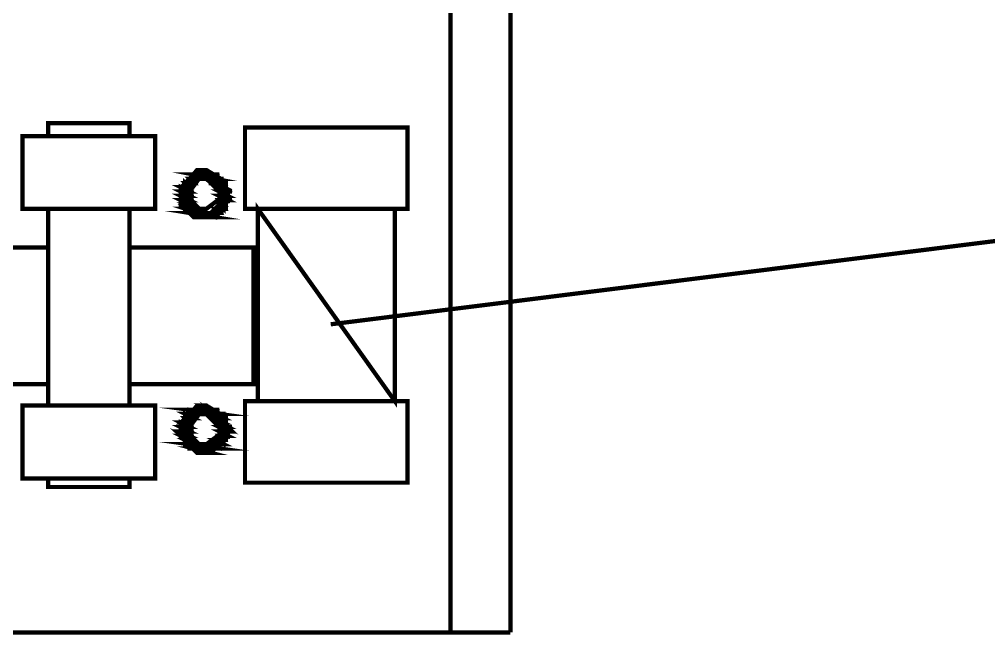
# Model space of a CAD drawing. Extents: x 219 to 1226, y 175 to 465.
# Drawn here: x 933.04 to 942.64, y 289.1 to 295.2 of the extents above; entities that cross this region are included whole.
import ezdxf

# ---------------------------------------------------------------- set-up
doc = ezdxf.new("R2010")
doc.units = 0
doc.header["$MEASUREMENT"] = 0
doc.layers.add('C00-00-00-BLACK', color=7, linetype='Continuous')
doc.layers.add('CFF-00-00', color=1, linetype='Continuous')

msp = doc.modelspace()

# ---------------------------------------------------------------- linework, layer by layer
at = {"layer": 'C00-00-00-BLACK', "const_width": 0.0423}
for points in [[(937.9034, 309.4712), (937.9034, 289.1222)], [(937.3104, 300.3142), (937.3104, 289.1222)], [(934.1284, 294.0402), (934.1284, 294.1672), (933.3234, 294.1672), (933.3234, 294.0402)], [(933.3234, 294.0402), (934.1284, 294.0402)], [(933.3234, 291.3712), (933.3234, 293.3202)], [(934.1284, 293.3202), (934.1284, 291.3712)], [(935.4004, 293.3202), (935.4004, 291.4132)], [(936.7584, 293.3202), (936.7584, 291.4132)], [(933.3234, 291.5832), (931.9234, 291.5832), (931.9234, 292.9372), (933.3234, 292.9372)], [(934.1284, 292.9372), (935.3574, 292.9372), (935.3574, 291.5832), (934.1284, 291.5832)], [(934.1284, 290.6482), (934.1284, 290.5632), (933.3234, 290.5632), (933.3234, 290.6482)], [(929.5484, 289.1222), (937.9034, 289.1222)]]:
    msp.add_lwpolyline(points, dxfattribs=at)
for points in [[(935.2734, 294.1252), (936.8844, 294.1252), (936.8844, 293.3202), (935.2734, 293.3202), (935.2734, 294.1252)], [(933.0704, 294.0402), (934.3824, 294.0402), (934.3824, 293.3202), (933.0704, 293.3202), (933.0704, 294.0402)], [(935.1044, 293.4472), (935.1044, 293.4912), (935.0244, 293.6222), (934.8934, 293.7022), (934.8504, 293.7022), (934.7974, 293.7022), (934.6384, 293.5122), (934.6384, 293.4472), (934.6384, 293.3952), (934.7974, 293.2362), (934.8504, 293.2362), (934.9144, 293.2362), (935.1044, 293.3952), (935.1044, 293.4472)], [(934.9774, 293.6592), (934.7654, 293.6592), (934.9774, 293.6172), (934.9774, 293.6592)], [(934.7654, 293.5742), (934.6814, 293.5742), (934.7234, 293.5332), (934.7654, 293.5742)], [(934.7234, 293.6172), (934.7654, 293.5742), (934.6814, 293.5742), (934.7234, 293.6172)], [(934.6814, 293.5742), (934.7234, 293.5332), (934.6814, 293.5332), (934.6814, 293.5742)], [(934.6814, 293.5742), (934.7654, 293.5742), (934.8074, 293.5742), (934.6814, 293.5742)], [(934.7654, 293.5742), (934.8074, 293.5742), (934.6814, 293.5742), (934.7654, 293.5742)], [(934.6814, 293.5742), (934.7654, 293.5742), (934.8074, 293.5742), (934.6814, 293.5742)], [(934.7654, 293.5742), (934.8074, 293.5742), (934.6814, 293.5742), (934.7654, 293.5742)], [(934.7654, 293.6592), (934.9774, 293.6172), (934.7234, 293.6172), (934.7654, 293.6592)], [(934.8074, 293.6172), (934.7234, 293.6172), (934.7654, 293.5742), (934.8074, 293.6172)], [(935.0204, 293.4472), (935.0204, 293.4902), (934.8914, 293.6172), (934.8504, 293.6172), (934.8184, 293.6172), (934.7234, 293.4902), (934.7234, 293.4472), (934.7234, 293.4162), (934.8184, 293.3202), (934.8504, 293.3202), (934.8914, 293.3202), (935.0204, 293.4162), (935.0204, 293.4472)], [(935.0204, 293.6172), (935.0614, 293.6172), (934.7234, 293.6172), (935.0204, 293.6172)], [(935.0204, 293.6172), (934.7234, 293.6172), (934.9774, 293.6172), (935.0204, 293.6172)], [(934.7234, 293.6172), (935.0204, 293.6172), (935.0614, 293.6172), (934.7234, 293.6172)], [(935.0204, 293.6172), (935.0614, 293.6172), (934.7234, 293.6172), (935.0204, 293.6172)], [(934.8504, 293.6172), (934.8914, 293.6172), (934.7234, 293.6172), (934.8504, 293.6172)], [(934.8504, 293.6172), (934.7234, 293.6172), (934.8914, 293.6172), (934.8504, 293.6172)], [(934.8074, 293.6172), (934.8504, 293.6172), (934.7234, 293.6172), (934.8074, 293.6172)], [(934.8074, 293.6172), (934.7234, 293.6172), (934.8504, 293.6172), (934.8074, 293.6172)], [(934.8074, 293.6592), (934.9774, 293.6592), (934.7654, 293.6592), (934.8074, 293.6592)], [(934.7654, 293.6592), (934.9774, 293.6592), (935.0204, 293.6592), (934.7654, 293.6592)], [(934.9774, 293.6592), (935.0204, 293.6592), (934.7654, 293.6592), (934.9774, 293.6592)], [(934.8504, 293.6592), (934.9344, 293.6592), (934.8074, 293.6592), (934.8504, 293.6592)], [(934.8074, 293.6592), (934.9344, 293.6592), (934.9774, 293.6592), (934.8074, 293.6592)], [(934.9344, 293.6592), (934.9774, 293.6592), (934.8074, 293.6592), (934.9344, 293.6592)], [(934.9344, 293.6592), (934.8074, 293.6592), (934.9774, 293.6592), (934.9344, 293.6592)], [(934.8914, 293.6592), (934.8504, 293.6592), (934.8914, 293.6592), (934.8914, 293.6592)], [(934.8914, 293.6592), (934.8504, 293.6592), (934.9344, 293.6592), (934.8914, 293.6592)], [(935.0204, 293.6172), (934.9344, 293.6172), (935.0204, 293.5742), (935.0204, 293.6172)], [(934.9774, 293.5742), (935.0614, 293.5332), (935.0204, 293.5332), (934.9774, 293.5742)], [(934.8914, 293.6172), (935.0204, 293.6172), (935.0614, 293.6172), (934.8914, 293.6172)], [(935.0204, 293.6172), (935.0614, 293.6172), (934.8914, 293.6172), (935.0204, 293.6172)], [(934.8914, 293.6172), (935.0204, 293.6172), (935.0614, 293.6172), (934.8914, 293.6172)], [(935.0204, 293.6172), (935.0614, 293.6172), (934.8914, 293.6172), (935.0204, 293.6172)], [(935.0204, 293.6172), (934.8914, 293.6172), (935.0204, 293.6172)], [(934.8914, 293.6172), (935.0204, 293.6172), (934.9344, 293.6172), (934.8914, 293.6172)], [(935.0614, 293.5742), (934.9774, 293.5742), (935.0614, 293.5332), (935.0614, 293.5742)], [(934.9344, 293.6172), (935.0204, 293.5742), (934.9344, 293.5742), (934.9344, 293.6172)], [(935.0204, 293.5742), (934.9344, 293.5742), (935.0614, 293.5742), (935.0204, 293.5742)], [(934.9344, 293.5742), (935.0614, 293.5742), (934.9774, 293.5742), (934.9344, 293.5742)], [(934.9774, 293.5742), (935.0614, 293.5742), (935.1044, 293.5742), (934.9774, 293.5742)], [(935.0614, 293.5742), (935.1044, 293.5742), (934.9774, 293.5742), (935.0614, 293.5742)], [(934.9774, 293.5742), (935.0614, 293.5742), (935.1044, 293.5742), (934.9774, 293.5742)], [(935.0614, 293.5742), (935.1044, 293.5742), (934.9774, 293.5742), (935.0614, 293.5742)], [(934.7234, 293.5332), (934.6384, 293.5332), (934.7234, 293.4902), (934.7234, 293.5332)], [(934.7234, 293.4902), (934.6384, 293.4902), (934.7234, 293.4472), (934.7234, 293.4902)], [(934.6384, 293.5332), (934.7234, 293.4902), (934.6384, 293.4902), (934.6384, 293.5332)], [(934.6814, 293.5332), (934.7234, 293.5332), (934.6384, 293.5332), (934.6814, 293.5332)], [(934.6384, 293.4902), (934.7234, 293.4472), (934.6384, 293.4472), (934.6384, 293.4902)], [(934.6384, 293.4902), (934.7234, 293.4902), (934.7654, 293.4902), (934.6384, 293.4902)], [(934.7234, 293.4902), (934.7654, 293.4902), (934.6384, 293.4902), (934.7234, 293.4902)], [(934.6814, 293.5332), (934.7234, 293.5332), (934.7654, 293.5332), (934.6814, 293.5332)], [(934.7234, 293.5332), (934.7654, 293.5332), (934.6814, 293.5332), (934.7234, 293.5332)], [(934.7234, 293.5332), (934.6814, 293.5332), (934.7234, 293.5332)], [(935.1044, 293.4902), (935.0204, 293.4902), (935.1044, 293.4472), (935.1044, 293.4902)], [(935.0614, 293.5332), (935.0204, 293.5332), (935.0614, 293.4902), (935.0614, 293.5332)], [(935.0204, 293.5332), (935.0614, 293.4902), (935.0204, 293.4902), (935.0204, 293.5332)], [(935.0204, 293.5332), (935.0614, 293.5332), (935.1044, 293.5332), (935.0204, 293.5332)], [(935.0614, 293.5332), (935.1044, 293.5332), (935.0204, 293.5332), (935.0614, 293.5332)], [(935.0204, 293.4902), (935.1044, 293.4472), (935.0204, 293.4472), (935.0204, 293.4902)], [(935.1044, 293.4902), (935.1464, 293.4902), (935.0204, 293.4902), (935.1044, 293.4902)], [(935.1044, 293.4902), (935.0204, 293.4902), (935.0614, 293.4902), (935.1044, 293.4902)], [(935.0204, 293.4902), (935.1044, 293.4902), (935.1464, 293.4902), (935.0204, 293.4902)], [(935.1044, 293.4902), (935.1464, 293.4902), (935.0204, 293.4902), (935.1044, 293.4902)], [(934.7234, 293.4472), (934.6384, 293.4472), (934.7234, 293.4052), (934.7234, 293.4472)], [(934.7234, 293.4052), (934.6384, 293.4052), (934.7234, 293.3632), (934.7234, 293.4052)], [(934.7234, 293.3632), (934.6814, 293.3632), (934.7654, 293.3202), (934.7234, 293.3632)], [(934.6384, 293.4472), (934.7234, 293.4052), (934.6384, 293.4052), (934.6384, 293.4472)], [(934.6384, 293.4472), (934.7234, 293.4472), (934.7654, 293.4472), (934.6384, 293.4472)], [(934.7234, 293.4472), (934.7654, 293.4472), (934.6384, 293.4472), (934.7234, 293.4472)], [(934.6384, 293.4472), (934.7234, 293.4472), (934.7654, 293.4472), (934.6384, 293.4472)], [(934.7234, 293.4472), (934.7654, 293.4472), (934.6384, 293.4472), (934.7234, 293.4472)], [(934.6384, 293.4052), (934.7234, 293.3632), (934.6384, 293.3632), (934.6384, 293.4052)], [(934.6384, 293.4052), (934.7234, 293.4052), (934.7654, 293.4052), (934.6384, 293.4052)], [(934.7234, 293.4052), (934.7654, 293.4052), (934.6384, 293.4052), (934.7234, 293.4052)], [(934.6814, 293.3632), (934.7654, 293.3202), (934.6814, 293.3202), (934.6814, 293.3632)], [(935.1044, 293.4472), (935.0204, 293.4472), (935.1044, 293.4052), (935.1044, 293.4472)], [(935.0614, 293.4052), (935.0204, 293.4052), (935.0614, 293.3632), (935.0614, 293.4052)], [(935.0204, 293.4472), (935.1044, 293.4052), (935.0204, 293.4052), (935.0204, 293.4472)], [(935.0204, 293.4052), (935.0614, 293.3632), (935.0204, 293.3632), (935.0204, 293.4052)], [(935.0204, 293.4052), (935.1044, 293.4052), (935.1464, 293.4052), (935.0204, 293.4052)], [(935.1044, 293.4052), (935.1464, 293.4052), (935.0204, 293.4052), (935.1044, 293.4052)], [(935.0614, 293.4052), (935.1044, 293.4052), (935.0204, 293.4052), (935.0614, 293.4052)], [(935.0614, 293.4052), (935.0204, 293.4052), (935.1044, 293.4052), (935.0614, 293.4052)], [(934.7654, 293.3202), (934.6814, 293.3202), (934.8074, 293.2782), (934.7654, 293.3202)], [(934.6814, 293.3202), (934.8074, 293.2782), (934.7234, 293.2782), (934.6814, 293.3202)], [(934.6384, 293.3632), (934.7234, 293.3632), (934.7654, 293.3632), (934.6384, 293.3632)], [(934.7234, 293.3632), (934.7654, 293.3632), (934.6384, 293.3632), (934.7234, 293.3632)], [(934.7234, 293.3632), (934.6384, 293.3632), (934.7234, 293.3632)], [(934.6384, 293.3632), (934.7234, 293.3632), (934.6814, 293.3632), (934.6384, 293.3632)], [(934.6814, 293.3632), (934.7234, 293.3632), (934.7654, 293.3632), (934.6814, 293.3632)], [(934.7234, 293.3632), (934.7654, 293.3632), (934.6814, 293.3632), (934.7234, 293.3632)], [(934.6814, 293.3202), (934.7654, 293.3202), (934.8074, 293.3202), (934.6814, 293.3202)], [(934.7654, 293.3202), (934.8074, 293.3202), (934.6814, 293.3202), (934.7654, 293.3202)], [(934.6814, 293.3202), (934.7654, 293.3202), (934.8074, 293.3202), (934.6814, 293.3202)], [(934.7654, 293.3202), (934.8074, 293.3202), (934.6814, 293.3202), (934.7654, 293.3202)], [(934.7234, 293.2782), (934.9774, 293.2362), (934.7654, 293.2362), (934.7234, 293.2782)], [(934.9774, 293.3202), (935.0204, 293.2782), (934.9344, 293.2782), (934.9774, 293.3202)], [(935.0614, 293.3202), (934.9774, 293.3202), (935.0204, 293.2782), (935.0614, 293.3202)], [(935.0204, 293.3632), (935.0614, 293.3202), (934.9774, 293.3202), (935.0204, 293.3632)], [(934.9774, 293.3202), (935.0614, 293.3202), (935.1044, 293.3202), (934.9774, 293.3202)], [(935.0614, 293.3202), (935.1044, 293.3202), (934.9774, 293.3202), (935.0614, 293.3202)], [(934.9774, 293.3202), (935.0614, 293.3202), (935.1044, 293.3202), (934.9774, 293.3202)], [(935.0614, 293.3202), (935.1044, 293.3202), (934.9774, 293.3202), (935.0614, 293.3202)], [(935.0614, 293.3632), (935.0204, 293.3632), (935.0614, 293.3202), (935.0614, 293.3632)], [(935.0204, 293.3632), (935.0614, 293.3632), (935.1044, 293.3632), (935.0204, 293.3632)], [(935.0614, 293.3632), (935.1044, 293.3632), (935.0204, 293.3632), (935.0614, 293.3632)], [(936.7584, 293.3202), (935.4004, 293.3202), (936.7584, 291.4132), (936.7584, 293.3202)], [(935.4004, 293.3202), (936.7584, 291.4132), (935.4004, 291.4132), (935.4004, 293.3202)], [(934.9774, 293.2782), (934.7234, 293.2782), (934.9774, 293.2362), (934.9774, 293.2782)], [(934.8504, 293.2782), (934.8914, 293.2782), (934.7234, 293.2782), (934.8504, 293.2782)], [(934.8504, 293.2782), (934.7234, 293.2782), (934.8074, 293.2782), (934.8504, 293.2782)], [(934.8914, 293.2782), (934.9344, 293.2782), (934.7234, 293.2782), (934.8914, 293.2782)], [(934.8914, 293.2782), (934.7234, 293.2782), (934.8504, 293.2782), (934.8914, 293.2782)], [(934.7234, 293.2782), (935.0204, 293.2782), (935.0614, 293.2782), (934.7234, 293.2782)], [(935.0204, 293.2782), (935.0614, 293.2782), (934.7234, 293.2782), (935.0204, 293.2782)], [(934.9774, 293.2782), (935.0204, 293.2782), (934.7234, 293.2782), (934.9774, 293.2782)], [(934.9774, 293.2782), (934.7234, 293.2782), (935.0204, 293.2782), (934.9774, 293.2782)], [(934.7654, 293.2362), (934.9774, 293.2362), (935.0204, 293.2362), (934.7654, 293.2362)], [(934.9774, 293.2362), (935.0204, 293.2362), (934.7654, 293.2362), (934.9774, 293.2362)], [(934.9774, 293.2362), (934.7654, 293.2362), (934.9344, 293.2362), (934.9774, 293.2362)], [(934.7654, 293.2362), (934.9344, 293.2362), (934.8074, 293.2362), (934.7654, 293.2362)], [(934.8074, 293.2362), (934.9344, 293.2362), (934.9774, 293.2362), (934.8074, 293.2362)], [(934.9344, 293.2362), (934.9774, 293.2362), (934.8074, 293.2362), (934.9344, 293.2362)], [(934.8914, 293.2362), (934.8504, 293.2362), (934.8074, 293.2362), (934.8914, 293.2362)], [(934.8074, 293.2362), (934.9344, 293.2362), (934.8914, 293.2362), (934.8074, 293.2362)], [(934.8914, 293.2362), (934.9344, 293.2362), (934.8504, 293.2362), (934.8914, 293.2362)], [(934.9344, 293.2782), (935.0204, 293.2782), (934.8914, 293.2782), (934.9344, 293.2782)], [(934.8914, 293.2782), (935.0204, 293.2782), (935.0614, 293.2782), (934.8914, 293.2782)], [(935.0204, 293.2782), (935.0614, 293.2782), (934.8914, 293.2782), (935.0204, 293.2782)], [(934.9344, 293.2782), (935.0204, 293.2782), (935.0614, 293.2782), (934.9344, 293.2782)], [(935.0204, 293.2782), (935.0614, 293.2782), (934.9344, 293.2782), (935.0204, 293.2782)], [(935.0204, 293.2782), (934.9344, 293.2782), (935.0204, 293.2782)], [(933.0704, 291.3712), (934.3824, 291.3712), (934.3824, 290.6482), (933.0704, 290.6482), (933.0704, 291.3712)], [(935.1044, 291.1142), (935.1044, 291.1582), (935.0244, 291.2892), (934.8934, 291.3682), (934.8504, 291.3682), (934.7974, 291.3682), (934.6384, 291.1782), (934.6384, 291.1142), (934.6384, 291.0622), (934.7974, 290.9022), (934.8504, 290.9022), (934.9144, 290.9022), (935.1044, 291.0622), (935.1044, 291.1142)], [(934.8504, 291.3712), (934.9344, 291.3282), (934.8074, 291.3282), (934.8504, 291.3712)], [(934.8914, 291.3712), (934.8504, 291.3712), (934.9344, 291.3282), (934.8914, 291.3712)], [(934.8914, 291.3712), (934.8504, 291.3712), (934.8914, 291.3712), (934.8914, 291.3712)], [(935.2734, 291.4132), (936.8844, 291.4132), (936.8844, 290.6062), (935.2734, 290.6062), (935.2734, 291.4132)], [(934.9774, 291.3282), (934.7234, 291.3282), (935.0204, 291.2872), (934.9774, 291.3282)], [(934.7654, 291.2872), (934.6814, 291.2872), (934.7654, 291.2442), (934.7654, 291.2872)], [(934.6814, 291.2872), (934.7654, 291.2442), (934.6814, 291.2442), (934.6814, 291.2872)], [(934.7234, 291.2872), (934.7654, 291.2872), (934.6814, 291.2872), (934.7234, 291.2872)], [(934.6814, 291.2872), (934.7654, 291.2872), (934.8074, 291.2872), (934.6814, 291.2872)], [(934.7654, 291.2872), (934.8074, 291.2872), (934.6814, 291.2872), (934.7654, 291.2872)], [(934.7234, 291.3282), (935.0204, 291.2872), (934.7234, 291.2872), (934.7234, 291.3282)], [(934.7654, 291.3282), (934.9774, 291.3282), (934.7234, 291.3282), (934.7654, 291.3282)], [(934.7234, 291.2872), (935.0204, 291.2872), (935.0614, 291.2872), (934.7234, 291.2872)], [(935.0204, 291.2872), (935.0614, 291.2872), (934.7234, 291.2872), (935.0204, 291.2872)], [(934.8504, 291.2872), (934.8914, 291.2872), (934.7234, 291.2872), (934.8504, 291.2872)], [(934.8504, 291.2872), (934.7234, 291.2872), (934.8914, 291.2872), (934.8504, 291.2872)], [(934.8074, 291.2872), (934.8504, 291.2872), (934.7234, 291.2872), (934.8074, 291.2872)], [(934.8074, 291.2872), (934.7234, 291.2872), (934.8504, 291.2872), (934.8074, 291.2872)], [(934.8074, 291.2872), (934.7234, 291.2872), (934.7654, 291.2872), (934.8074, 291.2872)], [(935.0204, 291.1142), (935.0204, 291.1572), (934.8914, 291.2842), (934.8504, 291.2842), (934.8184, 291.2842), (934.7234, 291.1572), (934.7234, 291.1142), (934.7234, 291.0832), (934.8184, 290.9872), (934.8504, 290.9872), (934.8914, 290.9872), (935.0204, 291.0832), (935.0204, 291.1142)], [(934.8074, 291.3282), (934.9774, 291.3282), (934.7654, 291.3282), (934.8074, 291.3282)], [(934.7654, 291.3282), (934.9774, 291.3282), (935.0204, 291.3282), (934.7654, 291.3282)], [(934.9774, 291.3282), (935.0204, 291.3282), (934.7654, 291.3282), (934.9774, 291.3282)], [(934.9774, 291.3282), (934.7654, 291.3282), (934.9774, 291.3282)], [(934.8074, 291.3282), (934.9344, 291.3282), (934.9774, 291.3282), (934.8074, 291.3282)], [(934.9344, 291.3282), (934.9774, 291.3282), (934.8074, 291.3282), (934.9344, 291.3282)], [(934.9344, 291.3282), (934.8074, 291.3282), (934.9774, 291.3282), (934.9344, 291.3282)], [(934.9774, 291.2442), (935.0614, 291.2012), (935.0204, 291.2012), (934.9774, 291.2442)], [(934.8914, 291.2872), (935.0204, 291.2872), (935.0614, 291.2872), (934.8914, 291.2872)], [(935.0204, 291.2872), (935.0614, 291.2872), (934.8914, 291.2872), (935.0204, 291.2872)], [(935.0204, 291.2872), (934.8914, 291.2872), (935.0204, 291.2872)], [(934.8914, 291.2872), (935.0204, 291.2872), (934.9344, 291.2872), (934.8914, 291.2872)], [(935.0614, 291.2872), (934.9774, 291.2872), (935.0614, 291.2442), (935.0614, 291.2872)], [(934.9344, 291.2872), (935.0204, 291.2872), (935.0614, 291.2872), (934.9344, 291.2872)], [(935.0204, 291.2872), (935.0614, 291.2872), (934.9344, 291.2872), (935.0204, 291.2872)], [(935.0204, 291.2872), (934.9344, 291.2872), (935.0614, 291.2872), (935.0204, 291.2872)], [(934.9344, 291.2872), (935.0614, 291.2872), (934.9774, 291.2872), (934.9344, 291.2872)], [(934.9774, 291.2872), (935.0614, 291.2442), (934.9774, 291.2442), (934.9774, 291.2872)], [(934.7234, 291.2012), (934.6384, 291.2012), (934.7234, 291.1582), (934.7234, 291.2012)], [(934.6814, 291.2442), (934.7234, 291.2012), (934.6384, 291.2012), (934.6814, 291.2442)], [(934.6384, 291.2012), (934.7234, 291.1582), (934.6384, 291.1582), (934.6384, 291.2012)], [(934.6384, 291.2012), (934.7234, 291.2012), (934.7654, 291.2012), (934.6384, 291.2012)], [(934.7234, 291.2012), (934.7654, 291.2012), (934.6384, 291.2012), (934.7234, 291.2012)], [(934.6384, 291.1562), (934.7234, 291.1142), (934.6384, 291.1142), (934.6384, 291.1562)], [(934.7234, 291.2442), (934.6814, 291.2442), (934.7234, 291.2012), (934.7234, 291.2442)], [(934.7234, 291.2442), (934.7654, 291.2442), (934.6814, 291.2442), (934.7234, 291.2442)], [(934.7234, 291.2442), (934.6814, 291.2442), (934.7654, 291.2442), (934.7234, 291.2442)], [(934.6814, 291.2442), (934.7234, 291.2442), (934.7654, 291.2442), (934.6814, 291.2442)], [(934.7234, 291.2442), (934.7654, 291.2442), (934.6814, 291.2442), (934.7234, 291.2442)], [(935.0614, 291.2442), (934.9774, 291.2442), (935.0614, 291.2012), (935.0614, 291.2442)], [(935.0614, 291.2012), (935.0204, 291.2012), (935.1044, 291.1582), (935.0614, 291.2012)], [(934.9774, 291.2442), (935.0614, 291.2442), (935.1044, 291.2442), (934.9774, 291.2442)], [(935.0614, 291.2442), (935.1044, 291.2442), (934.9774, 291.2442), (935.0614, 291.2442)], [(935.0204, 291.2012), (935.1044, 291.1582), (935.0204, 291.1582), (935.0204, 291.2012)], [(935.0204, 291.2012), (935.0614, 291.2012), (935.1044, 291.2012), (935.0204, 291.2012)], [(935.0614, 291.2012), (935.1044, 291.2012), (935.0204, 291.2012), (935.0614, 291.2012)], [(935.0204, 291.2012), (935.0614, 291.2012), (935.1044, 291.2012), (935.0204, 291.2012)], [(935.0614, 291.2012), (935.1044, 291.2012), (935.0204, 291.2012), (935.0614, 291.2012)], [(935.0204, 291.1562), (935.1044, 291.1142), (935.0204, 291.1142), (935.0204, 291.1562)], [(934.6384, 291.0712), (934.7234, 291.0292), (934.6814, 291.0292), (934.6384, 291.0712)], [(934.7234, 291.1562), (934.6384, 291.1562), (934.7234, 291.1142), (934.7234, 291.1562)], [(934.7234, 291.1142), (934.6384, 291.1142), (934.7234, 291.0712), (934.7234, 291.1142)], [(934.6384, 291.1562), (934.7234, 291.1562), (934.7654, 291.1562), (934.6384, 291.1562)], [(934.7234, 291.1562), (934.7654, 291.1562), (934.6384, 291.1562), (934.7234, 291.1562)], [(934.6384, 291.1562), (934.7234, 291.1562), (934.7654, 291.1562), (934.6384, 291.1562)], [(934.7234, 291.1562), (934.7654, 291.1562), (934.6384, 291.1562), (934.7234, 291.1562)], [(934.6384, 291.1142), (934.7234, 291.0712), (934.6384, 291.0712), (934.6384, 291.1142)], [(934.6384, 291.1142), (934.7234, 291.1142), (934.7654, 291.1142), (934.6384, 291.1142)], [(934.7234, 291.1142), (934.7654, 291.1142), (934.6384, 291.1142), (934.7234, 291.1142)], [(935.1044, 291.1562), (935.0204, 291.1562), (935.1044, 291.1142), (935.1044, 291.1562)], [(935.1044, 291.1142), (935.0204, 291.1142), (935.1044, 291.0712), (935.1044, 291.1142)], [(935.0204, 291.1562), (935.1044, 291.1562), (935.1464, 291.1562), (935.0204, 291.1562)], [(935.1044, 291.1562), (935.1464, 291.1562), (935.0204, 291.1562), (935.1044, 291.1562)], [(935.0204, 291.1142), (935.1044, 291.0712), (935.0204, 291.0712), (935.0204, 291.1142)], [(935.0204, 291.1142), (935.1044, 291.1142), (935.1464, 291.1142), (935.0204, 291.1142)], [(935.1044, 291.1142), (935.1464, 291.1142), (935.0204, 291.1142), (935.1044, 291.1142)], [(935.0204, 291.0712), (935.0614, 291.0292), (935.0204, 291.0292), (935.0204, 291.0712)], [(935.0204, 290.9872), (934.7234, 290.9872), (935.0204, 290.9452), (935.0204, 290.9872)], [(934.7234, 291.0712), (934.6384, 291.0712), (934.7234, 291.0292), (934.7234, 291.0712)], [(934.7234, 291.0292), (934.6814, 291.0292), (934.7654, 290.9872), (934.7234, 291.0292)], [(934.6384, 291.0712), (934.7234, 291.0712), (934.7654, 291.0712), (934.6384, 291.0712)], [(934.7234, 291.0712), (934.7654, 291.0712), (934.6384, 291.0712), (934.7234, 291.0712)], [(934.6384, 291.0712), (934.7234, 291.0712), (934.7654, 291.0712), (934.6384, 291.0712)], [(934.7234, 291.0712), (934.7654, 291.0712), (934.6384, 291.0712), (934.7234, 291.0712)], [(934.6814, 291.0292), (934.7654, 290.9872), (934.6814, 290.9872), (934.6814, 291.0292)], [(934.6814, 291.0292), (934.7234, 291.0292), (934.7654, 291.0292), (934.6814, 291.0292)], [(934.7234, 291.0292), (934.7654, 291.0292), (934.6814, 291.0292), (934.7234, 291.0292)], [(934.6814, 290.9872), (934.7654, 290.9872), (934.8074, 290.9872), (934.6814, 290.9872)], [(934.7654, 290.9872), (934.8074, 290.9872), (934.6814, 290.9872), (934.7654, 290.9872)], [(934.6814, 290.9872), (934.7654, 290.9872), (934.8074, 290.9872), (934.6814, 290.9872)], [(934.7654, 290.9872), (934.8074, 290.9872), (934.6814, 290.9872), (934.7654, 290.9872)], [(934.7654, 290.9872), (934.6814, 290.9872), (934.8074, 290.9872), (934.7654, 290.9872)], [(934.6814, 290.9872), (934.8074, 290.9872), (934.7234, 290.9872), (934.6814, 290.9872)], [(934.7234, 290.9872), (935.0204, 290.9452), (934.7234, 290.9452), (934.7234, 290.9872)], [(934.8504, 290.9872), (934.8914, 290.9872), (934.7234, 290.9872), (934.8504, 290.9872)], [(934.8504, 290.9872), (934.7234, 290.9872), (934.8074, 290.9872), (934.8504, 290.9872)], [(934.8914, 290.9872), (934.9344, 290.9872), (934.7234, 290.9872), (934.8914, 290.9872)], [(934.8914, 290.9872), (934.7234, 290.9872), (934.8504, 290.9872), (934.8914, 290.9872)], [(934.9344, 290.9872), (935.0204, 290.9872), (934.8914, 290.9872), (934.9344, 290.9872)], [(934.8914, 290.9872), (935.0204, 290.9872), (935.0614, 290.9872), (934.8914, 290.9872)], [(935.0204, 290.9872), (935.0614, 290.9872), (934.8914, 290.9872), (935.0204, 290.9872)], [(934.8914, 290.9872), (935.0204, 290.9872), (935.0614, 290.9872), (934.8914, 290.9872)], [(935.0204, 290.9872), (935.0614, 290.9872), (934.8914, 290.9872), (935.0204, 290.9872)], [(935.0614, 291.0292), (934.9774, 291.0292), (935.0614, 290.9872), (935.0614, 291.0292)], [(934.9774, 290.9872), (935.0204, 290.9872), (934.9344, 290.9872), (934.9774, 290.9872)], [(934.9344, 290.9872), (935.0204, 290.9872), (935.0614, 290.9872), (934.9344, 290.9872)], [(935.0204, 290.9872), (935.0614, 290.9872), (934.9344, 290.9872), (935.0204, 290.9872)], [(935.0204, 290.9872), (934.9344, 290.9872), (935.0204, 290.9872)], [(934.9774, 291.0292), (935.0614, 290.9872), (934.9774, 290.9872), (934.9774, 291.0292)], [(935.0204, 291.0292), (935.0614, 291.0292), (934.9774, 291.0292), (935.0204, 291.0292)], [(934.9774, 291.0292), (935.0614, 291.0292), (935.1044, 291.0292), (934.9774, 291.0292)], [(935.0614, 291.0292), (935.1044, 291.0292), (934.9774, 291.0292), (935.0614, 291.0292)], [(935.0614, 290.9872), (934.9774, 290.9872), (935.0204, 290.9872), (935.0614, 290.9872)], [(935.0614, 291.0712), (935.0204, 291.0712), (935.0614, 291.0292), (935.0614, 291.0712)], [(935.0614, 291.0712), (935.1044, 291.0712), (935.0204, 291.0712), (935.0614, 291.0712)], [(935.0614, 291.0712), (935.0204, 291.0712), (935.1044, 291.0712), (935.0614, 291.0712)], [(935.0204, 291.0292), (935.0614, 291.0292), (935.1044, 291.0292), (935.0204, 291.0292)], [(935.0614, 291.0292), (935.1044, 291.0292), (935.0204, 291.0292), (935.0614, 291.0292)], [(935.0614, 291.0292), (935.0204, 291.0292), (935.0614, 291.0292)], [(934.9774, 290.9452), (934.7654, 290.9452), (934.9344, 290.9022), (934.9774, 290.9452)], [(934.7654, 290.9452), (934.9344, 290.9022), (934.8074, 290.9022), (934.7654, 290.9452)], [(934.9774, 290.9452), (935.0204, 290.9452), (934.7234, 290.9452), (934.9774, 290.9452)], [(934.9774, 290.9452), (934.7234, 290.9452), (935.0204, 290.9452), (934.9774, 290.9452)], [(934.9774, 290.9452), (934.7234, 290.9452), (934.9774, 290.9452)], [(934.7234, 290.9452), (934.9774, 290.9452), (934.7654, 290.9452), (934.7234, 290.9452)], [(934.7654, 290.9452), (934.9774, 290.9452), (935.0204, 290.9452), (934.7654, 290.9452)], [(934.9774, 290.9452), (935.0204, 290.9452), (934.7654, 290.9452), (934.9774, 290.9452)], [(934.8074, 290.9022), (934.9344, 290.9022), (934.9774, 290.9022), (934.8074, 290.9022)], [(934.9344, 290.9022), (934.9774, 290.9022), (934.8074, 290.9022), (934.9344, 290.9022)], [(934.8914, 290.9022), (934.8504, 290.9022), (934.8074, 290.9022), (934.8914, 290.9022)], [(934.8074, 290.9022), (934.9344, 290.9022), (934.8914, 290.9022), (934.8074, 290.9022)], [(934.8914, 290.9022), (934.9344, 290.9022), (934.8504, 290.9022), (934.8914, 290.9022)]]:
    msp.add_lwpolyline(points, close=True, dxfattribs=at)
at = {"layer": 'C00-00-00-BLACK'}
for points in [[(934.7234, 293.6172), (934.7654, 293.5742), (934.6814, 293.5742), (934.7234, 293.6172)], [(934.7654, 293.6592), (934.9774, 293.6172), (934.7234, 293.6172), (934.7654, 293.6592)], [(935.0204, 293.6172), (935.0614, 293.6172), (934.7234, 293.6172), (935.0204, 293.6172)], [(935.0204, 293.6172), (934.7234, 293.6172), (934.9774, 293.6172), (935.0204, 293.6172)], [(934.7234, 293.6172), (935.0204, 293.6172), (935.0614, 293.6172), (934.7234, 293.6172)], [(935.0204, 293.6172), (935.0614, 293.6172), (934.7234, 293.6172), (935.0204, 293.6172)], [(934.8504, 293.6172), (934.8914, 293.6172), (934.7234, 293.6172), (934.8504, 293.6172)], [(934.8504, 293.6172), (934.7234, 293.6172), (934.8914, 293.6172), (934.8504, 293.6172)], [(934.8074, 293.6172), (934.8504, 293.6172), (934.7234, 293.6172), (934.8074, 293.6172)], [(934.8074, 293.6172), (934.7234, 293.6172), (934.8504, 293.6172), (934.8074, 293.6172)], [(934.8074, 293.6172), (934.7234, 293.6172), (934.7654, 293.5742), (934.8074, 293.6172)], [(934.8074, 293.6592), (934.9774, 293.6592), (934.7654, 293.6592), (934.8074, 293.6592)], [(934.7654, 293.6592), (934.9774, 293.6592), (935.0204, 293.6592), (934.7654, 293.6592)], [(934.9774, 293.6592), (935.0204, 293.6592), (934.7654, 293.6592), (934.9774, 293.6592)], [(934.9774, 293.6592), (934.7654, 293.6592), (934.9774, 293.6172), (934.9774, 293.6592)], [(934.8504, 293.6592), (934.9344, 293.6592), (934.8074, 293.6592), (934.8504, 293.6592)], [(934.8074, 293.6592), (934.9344, 293.6592), (934.9774, 293.6592), (934.8074, 293.6592)], [(934.9344, 293.6592), (934.9774, 293.6592), (934.8074, 293.6592), (934.9344, 293.6592)], [(934.9344, 293.6592), (934.8074, 293.6592), (934.9774, 293.6592), (934.9344, 293.6592)], [(934.8914, 293.6592), (934.8504, 293.6592), (934.8914, 293.6592), (934.8914, 293.6592)], [(934.8914, 293.6592), (934.8504, 293.6592), (934.9344, 293.6592), (934.8914, 293.6592)], [(934.8914, 293.6172), (935.0204, 293.6172), (935.0614, 293.6172), (934.8914, 293.6172)], [(935.0204, 293.6172), (935.0614, 293.6172), (934.8914, 293.6172), (935.0204, 293.6172)], [(934.8914, 293.6172), (935.0204, 293.6172), (935.0614, 293.6172), (934.8914, 293.6172)], [(935.0204, 293.6172), (935.0614, 293.6172), (934.8914, 293.6172), (935.0204, 293.6172)], [(935.0204, 293.6172), (934.8914, 293.6172), (935.0204, 293.6172)], [(934.8914, 293.6172), (935.0204, 293.6172), (934.9344, 293.6172), (934.8914, 293.6172)], [(935.0204, 293.6172), (934.9344, 293.6172), (935.0204, 293.5742), (935.0204, 293.6172)], [(934.9344, 293.6172), (935.0204, 293.5742), (934.9344, 293.5742), (934.9344, 293.6172)], [(934.6814, 293.5332), (934.7234, 293.5332), (934.6384, 293.5332), (934.6814, 293.5332)], [(934.7234, 293.5332), (934.6384, 293.5332), (934.7234, 293.4902), (934.7234, 293.5332)], [(934.6384, 293.5332), (934.7234, 293.4902), (934.6384, 293.4902), (934.6384, 293.5332)], [(934.6814, 293.5742), (934.7654, 293.5742), (934.8074, 293.5742), (934.6814, 293.5742)], [(934.7654, 293.5742), (934.8074, 293.5742), (934.6814, 293.5742), (934.7654, 293.5742)], [(934.6814, 293.5742), (934.7654, 293.5742), (934.8074, 293.5742), (934.6814, 293.5742)], [(934.7654, 293.5742), (934.8074, 293.5742), (934.6814, 293.5742), (934.7654, 293.5742)], [(934.7654, 293.5742), (934.6814, 293.5742), (934.7234, 293.5332), (934.7654, 293.5742)], [(934.6814, 293.5742), (934.7234, 293.5332), (934.6814, 293.5332), (934.6814, 293.5742)], [(934.6814, 293.5332), (934.7234, 293.5332), (934.7654, 293.5332), (934.6814, 293.5332)], [(934.7234, 293.5332), (934.7654, 293.5332), (934.6814, 293.5332), (934.7234, 293.5332)], [(934.7234, 293.5332), (934.6814, 293.5332), (934.7234, 293.5332)], [(935.0204, 293.5742), (934.9344, 293.5742), (935.0614, 293.5742), (935.0204, 293.5742)], [(934.9344, 293.5742), (935.0614, 293.5742), (934.9774, 293.5742), (934.9344, 293.5742)], [(934.9774, 293.5742), (935.0614, 293.5742), (935.1044, 293.5742), (934.9774, 293.5742)], [(935.0614, 293.5742), (935.1044, 293.5742), (934.9774, 293.5742), (935.0614, 293.5742)], [(934.9774, 293.5742), (935.0614, 293.5742), (935.1044, 293.5742), (934.9774, 293.5742)], [(935.0614, 293.5742), (935.1044, 293.5742), (934.9774, 293.5742), (935.0614, 293.5742)], [(935.0614, 293.5742), (934.9774, 293.5742), (935.0614, 293.5332), (935.0614, 293.5742)], [(934.9774, 293.5742), (935.0614, 293.5332), (935.0204, 293.5332), (934.9774, 293.5742)], [(935.0204, 293.5332), (935.0614, 293.5332), (935.1044, 293.5332), (935.0204, 293.5332)], [(935.0614, 293.5332), (935.1044, 293.5332), (935.0204, 293.5332), (935.0614, 293.5332)], [(935.0614, 293.5332), (935.0204, 293.5332), (935.0614, 293.4902), (935.0614, 293.5332)], [(935.0204, 293.5332), (935.0614, 293.4902), (935.0204, 293.4902), (935.0204, 293.5332)], [(934.6384, 293.4902), (934.7234, 293.4902), (934.7654, 293.4902), (934.6384, 293.4902)], [(934.7234, 293.4902), (934.7654, 293.4902), (934.6384, 293.4902), (934.7234, 293.4902)], [(934.7234, 293.4902), (934.6384, 293.4902), (934.7234, 293.4472), (934.7234, 293.4902)], [(934.6384, 293.4902), (934.7234, 293.4472), (934.6384, 293.4472), (934.6384, 293.4902)], [(934.6384, 293.4472), (934.7234, 293.4472), (934.7654, 293.4472), (934.6384, 293.4472)], [(934.7234, 293.4472), (934.7654, 293.4472), (934.6384, 293.4472), (934.7234, 293.4472)], [(934.6384, 293.4472), (934.7234, 293.4472), (934.7654, 293.4472), (934.6384, 293.4472)], [(934.7234, 293.4472), (934.7654, 293.4472), (934.6384, 293.4472), (934.7234, 293.4472)], [(934.7234, 293.4472), (934.6384, 293.4472), (934.7234, 293.4052), (934.7234, 293.4472)], [(934.6384, 293.4472), (934.7234, 293.4052), (934.6384, 293.4052), (934.6384, 293.4472)], [(934.6384, 293.4052), (934.7234, 293.4052), (934.7654, 293.4052), (934.6384, 293.4052)], [(934.7234, 293.4052), (934.7654, 293.4052), (934.6384, 293.4052), (934.7234, 293.4052)], [(934.7234, 293.4052), (934.6384, 293.4052), (934.7234, 293.3632), (934.7234, 293.4052)], [(934.6384, 293.4052), (934.7234, 293.3632), (934.6384, 293.3632), (934.6384, 293.4052)], [(935.1044, 293.4902), (935.1464, 293.4902), (935.0204, 293.4902), (935.1044, 293.4902)], [(935.1044, 293.4902), (935.0204, 293.4902), (935.0614, 293.4902), (935.1044, 293.4902)], [(935.0204, 293.4902), (935.1044, 293.4902), (935.1464, 293.4902), (935.0204, 293.4902)], [(935.1044, 293.4902), (935.1464, 293.4902), (935.0204, 293.4902), (935.1044, 293.4902)], [(935.1044, 293.4902), (935.0204, 293.4902), (935.1044, 293.4472), (935.1044, 293.4902)], [(935.0204, 293.4902), (935.1044, 293.4472), (935.0204, 293.4472), (935.0204, 293.4902)], [(935.1044, 293.4472), (935.0204, 293.4472), (935.1044, 293.4052), (935.1044, 293.4472)], [(935.0204, 293.4472), (935.1044, 293.4052), (935.0204, 293.4052), (935.0204, 293.4472)], [(935.0204, 293.4052), (935.1044, 293.4052), (935.1464, 293.4052), (935.0204, 293.4052)], [(935.1044, 293.4052), (935.1464, 293.4052), (935.0204, 293.4052), (935.1044, 293.4052)], [(935.0614, 293.4052), (935.1044, 293.4052), (935.0204, 293.4052), (935.0614, 293.4052)], [(935.0614, 293.4052), (935.0204, 293.4052), (935.1044, 293.4052), (935.0614, 293.4052)], [(935.0614, 293.4052), (935.0204, 293.4052), (935.0614, 293.3632), (935.0614, 293.4052)], [(935.0204, 293.4052), (935.0614, 293.3632), (935.0204, 293.3632), (935.0204, 293.4052)], [(934.6384, 293.3632), (934.7234, 293.3632), (934.7654, 293.3632), (934.6384, 293.3632)], [(934.7234, 293.3632), (934.7654, 293.3632), (934.6384, 293.3632), (934.7234, 293.3632)], [(934.7234, 293.3632), (934.6384, 293.3632), (934.7234, 293.3632)], [(934.6384, 293.3632), (934.7234, 293.3632), (934.6814, 293.3632), (934.6384, 293.3632)], [(934.6814, 293.3632), (934.7234, 293.3632), (934.7654, 293.3632), (934.6814, 293.3632)], [(934.7234, 293.3632), (934.7654, 293.3632), (934.6814, 293.3632), (934.7234, 293.3632)], [(934.7234, 293.3632), (934.6814, 293.3632), (934.7654, 293.3202), (934.7234, 293.3632)], [(934.6814, 293.3632), (934.7654, 293.3202), (934.6814, 293.3202), (934.6814, 293.3632)], [(934.6814, 293.3202), (934.7654, 293.3202), (934.8074, 293.3202), (934.6814, 293.3202)], [(934.7654, 293.3202), (934.8074, 293.3202), (934.6814, 293.3202), (934.7654, 293.3202)], [(934.6814, 293.3202), (934.7654, 293.3202), (934.8074, 293.3202), (934.6814, 293.3202)], [(934.7654, 293.3202), (934.8074, 293.3202), (934.6814, 293.3202), (934.7654, 293.3202)], [(934.7654, 293.3202), (934.6814, 293.3202), (934.8074, 293.2782), (934.7654, 293.3202)], [(934.6814, 293.3202), (934.8074, 293.2782), (934.7234, 293.2782), (934.6814, 293.3202)], [(934.9774, 293.3202), (935.0204, 293.2782), (934.9344, 293.2782), (934.9774, 293.3202)], [(935.0204, 293.3632), (935.0614, 293.3202), (934.9774, 293.3202), (935.0204, 293.3632)], [(934.9774, 293.3202), (935.0614, 293.3202), (935.1044, 293.3202), (934.9774, 293.3202)], [(935.0614, 293.3202), (935.1044, 293.3202), (934.9774, 293.3202), (935.0614, 293.3202)], [(934.9774, 293.3202), (935.0614, 293.3202), (935.1044, 293.3202), (934.9774, 293.3202)], [(935.0614, 293.3202), (935.1044, 293.3202), (934.9774, 293.3202), (935.0614, 293.3202)], [(935.0614, 293.3202), (934.9774, 293.3202), (935.0204, 293.2782), (935.0614, 293.3202)], [(935.0204, 293.3632), (935.0614, 293.3632), (935.1044, 293.3632), (935.0204, 293.3632)], [(935.0614, 293.3632), (935.1044, 293.3632), (935.0204, 293.3632), (935.0614, 293.3632)], [(935.0614, 293.3632), (935.0204, 293.3632), (935.0614, 293.3202), (935.0614, 293.3632)], [(936.7584, 293.3202), (935.4004, 293.3202), (936.7584, 291.4132), (936.7584, 293.3202)], [(935.4004, 293.3202), (936.7584, 291.4132), (935.4004, 291.4132), (935.4004, 293.3202)], [(934.8504, 293.2782), (934.8914, 293.2782), (934.7234, 293.2782), (934.8504, 293.2782)], [(934.8504, 293.2782), (934.7234, 293.2782), (934.8074, 293.2782), (934.8504, 293.2782)], [(934.8914, 293.2782), (934.9344, 293.2782), (934.7234, 293.2782), (934.8914, 293.2782)], [(934.8914, 293.2782), (934.7234, 293.2782), (934.8504, 293.2782), (934.8914, 293.2782)], [(934.7234, 293.2782), (935.0204, 293.2782), (935.0614, 293.2782), (934.7234, 293.2782)], [(935.0204, 293.2782), (935.0614, 293.2782), (934.7234, 293.2782), (935.0204, 293.2782)], [(934.9774, 293.2782), (935.0204, 293.2782), (934.7234, 293.2782), (934.9774, 293.2782)], [(934.9774, 293.2782), (934.7234, 293.2782), (935.0204, 293.2782), (934.9774, 293.2782)], [(934.9774, 293.2782), (934.7234, 293.2782), (934.9774, 293.2362), (934.9774, 293.2782)], [(934.7234, 293.2782), (934.9774, 293.2362), (934.7654, 293.2362), (934.7234, 293.2782)], [(934.7654, 293.2362), (934.9774, 293.2362), (935.0204, 293.2362), (934.7654, 293.2362)], [(934.9774, 293.2362), (935.0204, 293.2362), (934.7654, 293.2362), (934.9774, 293.2362)], [(934.9774, 293.2362), (934.7654, 293.2362), (934.9344, 293.2362), (934.9774, 293.2362)], [(934.7654, 293.2362), (934.9344, 293.2362), (934.8074, 293.2362), (934.7654, 293.2362)], [(934.8074, 293.2362), (934.9344, 293.2362), (934.9774, 293.2362), (934.8074, 293.2362)], [(934.9344, 293.2362), (934.9774, 293.2362), (934.8074, 293.2362), (934.9344, 293.2362)], [(934.8914, 293.2362), (934.8504, 293.2362), (934.8074, 293.2362), (934.8914, 293.2362)], [(934.8074, 293.2362), (934.9344, 293.2362), (934.8914, 293.2362), (934.8074, 293.2362)], [(934.8914, 293.2362), (934.9344, 293.2362), (934.8504, 293.2362), (934.8914, 293.2362)], [(934.9344, 293.2782), (935.0204, 293.2782), (934.8914, 293.2782), (934.9344, 293.2782)], [(934.8914, 293.2782), (935.0204, 293.2782), (935.0614, 293.2782), (934.8914, 293.2782)], [(935.0204, 293.2782), (935.0614, 293.2782), (934.8914, 293.2782), (935.0204, 293.2782)], [(934.9344, 293.2782), (935.0204, 293.2782), (935.0614, 293.2782), (934.9344, 293.2782)], [(935.0204, 293.2782), (935.0614, 293.2782), (934.9344, 293.2782), (935.0204, 293.2782)], [(935.0204, 293.2782), (934.9344, 293.2782), (935.0204, 293.2782)], [(934.7234, 291.2872), (934.7654, 291.2872), (934.6814, 291.2872), (934.7234, 291.2872)], [(934.6814, 291.2872), (934.7654, 291.2872), (934.8074, 291.2872), (934.6814, 291.2872)], [(934.7654, 291.2872), (934.8074, 291.2872), (934.6814, 291.2872), (934.7654, 291.2872)], [(934.7654, 291.2872), (934.6814, 291.2872), (934.7654, 291.2442), (934.7654, 291.2872)], [(934.6814, 291.2872), (934.7654, 291.2442), (934.6814, 291.2442), (934.6814, 291.2872)], [(934.7654, 291.3282), (934.9774, 291.3282), (934.7234, 291.3282), (934.7654, 291.3282)], [(934.9774, 291.3282), (934.7234, 291.3282), (935.0204, 291.2872), (934.9774, 291.3282)], [(934.7234, 291.3282), (935.0204, 291.2872), (934.7234, 291.2872), (934.7234, 291.3282)], [(934.7234, 291.2872), (935.0204, 291.2872), (935.0614, 291.2872), (934.7234, 291.2872)], [(935.0204, 291.2872), (935.0614, 291.2872), (934.7234, 291.2872), (935.0204, 291.2872)], [(934.8504, 291.2872), (934.8914, 291.2872), (934.7234, 291.2872), (934.8504, 291.2872)], [(934.8504, 291.2872), (934.7234, 291.2872), (934.8914, 291.2872), (934.8504, 291.2872)], [(934.8074, 291.2872), (934.8504, 291.2872), (934.7234, 291.2872), (934.8074, 291.2872)], [(934.8074, 291.2872), (934.7234, 291.2872), (934.8504, 291.2872), (934.8074, 291.2872)], [(934.8074, 291.2872), (934.7234, 291.2872), (934.7654, 291.2872), (934.8074, 291.2872)], [(934.8074, 291.3282), (934.9774, 291.3282), (934.7654, 291.3282), (934.8074, 291.3282)], [(934.7654, 291.3282), (934.9774, 291.3282), (935.0204, 291.3282), (934.7654, 291.3282)], [(934.9774, 291.3282), (935.0204, 291.3282), (934.7654, 291.3282), (934.9774, 291.3282)], [(934.9774, 291.3282), (934.7654, 291.3282), (934.9774, 291.3282)], [(934.8504, 291.3712), (934.9344, 291.3282), (934.8074, 291.3282), (934.8504, 291.3712)], [(934.8074, 291.3282), (934.9344, 291.3282), (934.9774, 291.3282), (934.8074, 291.3282)], [(934.9344, 291.3282), (934.9774, 291.3282), (934.8074, 291.3282), (934.9344, 291.3282)], [(934.9344, 291.3282), (934.8074, 291.3282), (934.9774, 291.3282), (934.9344, 291.3282)], [(934.8914, 291.3712), (934.8504, 291.3712), (934.8914, 291.3712), (934.8914, 291.3712)], [(934.8914, 291.3712), (934.8504, 291.3712), (934.9344, 291.3282), (934.8914, 291.3712)], [(934.8914, 291.2872), (935.0204, 291.2872), (935.0614, 291.2872), (934.8914, 291.2872)], [(935.0204, 291.2872), (935.0614, 291.2872), (934.8914, 291.2872), (935.0204, 291.2872)], [(935.0204, 291.2872), (934.8914, 291.2872), (935.0204, 291.2872)], [(934.8914, 291.2872), (935.0204, 291.2872), (934.9344, 291.2872), (934.8914, 291.2872)], [(934.9344, 291.2872), (935.0204, 291.2872), (935.0614, 291.2872), (934.9344, 291.2872)], [(935.0204, 291.2872), (935.0614, 291.2872), (934.9344, 291.2872), (935.0204, 291.2872)], [(935.0204, 291.2872), (934.9344, 291.2872), (935.0614, 291.2872), (935.0204, 291.2872)], [(934.9344, 291.2872), (935.0614, 291.2872), (934.9774, 291.2872), (934.9344, 291.2872)], [(935.0614, 291.2872), (934.9774, 291.2872), (935.0614, 291.2442), (935.0614, 291.2872)], [(934.9774, 291.2872), (935.0614, 291.2442), (934.9774, 291.2442), (934.9774, 291.2872)], [(934.6814, 291.2442), (934.7234, 291.2012), (934.6384, 291.2012), (934.6814, 291.2442)], [(934.6384, 291.2012), (934.7234, 291.2012), (934.7654, 291.2012), (934.6384, 291.2012)], [(934.7234, 291.2012), (934.7654, 291.2012), (934.6384, 291.2012), (934.7234, 291.2012)], [(934.7234, 291.2012), (934.6384, 291.2012), (934.7234, 291.1582), (934.7234, 291.2012)], [(934.6384, 291.2012), (934.7234, 291.1582), (934.6384, 291.1582), (934.6384, 291.2012)], [(934.7234, 291.2442), (934.7654, 291.2442), (934.6814, 291.2442), (934.7234, 291.2442)], [(934.7234, 291.2442), (934.6814, 291.2442), (934.7654, 291.2442), (934.7234, 291.2442)], [(934.6814, 291.2442), (934.7234, 291.2442), (934.7654, 291.2442), (934.6814, 291.2442)], [(934.7234, 291.2442), (934.7654, 291.2442), (934.6814, 291.2442), (934.7234, 291.2442)], [(934.7234, 291.2442), (934.6814, 291.2442), (934.7234, 291.2012), (934.7234, 291.2442)], [(934.9774, 291.2442), (935.0614, 291.2442), (935.1044, 291.2442), (934.9774, 291.2442)], [(935.0614, 291.2442), (935.1044, 291.2442), (934.9774, 291.2442), (935.0614, 291.2442)], [(935.0614, 291.2442), (934.9774, 291.2442), (935.0614, 291.2012), (935.0614, 291.2442)], [(934.9774, 291.2442), (935.0614, 291.2012), (935.0204, 291.2012), (934.9774, 291.2442)], [(935.0204, 291.2012), (935.0614, 291.2012), (935.1044, 291.2012), (935.0204, 291.2012)], [(935.0614, 291.2012), (935.1044, 291.2012), (935.0204, 291.2012), (935.0614, 291.2012)], [(935.0204, 291.2012), (935.0614, 291.2012), (935.1044, 291.2012), (935.0204, 291.2012)], [(935.0614, 291.2012), (935.1044, 291.2012), (935.0204, 291.2012), (935.0614, 291.2012)], [(935.0614, 291.2012), (935.0204, 291.2012), (935.1044, 291.1582), (935.0614, 291.2012)], [(935.0204, 291.2012), (935.1044, 291.1582), (935.0204, 291.1582), (935.0204, 291.2012)], [(934.6384, 291.1562), (934.7234, 291.1562), (934.7654, 291.1562), (934.6384, 291.1562)], [(934.7234, 291.1562), (934.7654, 291.1562), (934.6384, 291.1562), (934.7234, 291.1562)], [(934.6384, 291.1562), (934.7234, 291.1562), (934.7654, 291.1562), (934.6384, 291.1562)], [(934.7234, 291.1562), (934.7654, 291.1562), (934.6384, 291.1562), (934.7234, 291.1562)], [(934.7234, 291.1562), (934.6384, 291.1562), (934.7234, 291.1142), (934.7234, 291.1562)], [(934.6384, 291.1562), (934.7234, 291.1142), (934.6384, 291.1142), (934.6384, 291.1562)], [(934.6384, 291.1142), (934.7234, 291.1142), (934.7654, 291.1142), (934.6384, 291.1142)], [(934.7234, 291.1142), (934.7654, 291.1142), (934.6384, 291.1142), (934.7234, 291.1142)], [(934.7234, 291.1142), (934.6384, 291.1142), (934.7234, 291.0712), (934.7234, 291.1142)], [(934.6384, 291.1142), (934.7234, 291.0712), (934.6384, 291.0712), (934.6384, 291.1142)], [(935.0204, 291.1562), (935.1044, 291.1562), (935.1464, 291.1562), (935.0204, 291.1562)], [(935.1044, 291.1562), (935.1464, 291.1562), (935.0204, 291.1562), (935.1044, 291.1562)], [(935.1044, 291.1562), (935.0204, 291.1562), (935.1044, 291.1142), (935.1044, 291.1562)], [(935.0204, 291.1562), (935.1044, 291.1142), (935.0204, 291.1142), (935.0204, 291.1562)], [(935.0204, 291.1142), (935.1044, 291.1142), (935.1464, 291.1142), (935.0204, 291.1142)], [(935.1044, 291.1142), (935.1464, 291.1142), (935.0204, 291.1142), (935.1044, 291.1142)], [(935.1044, 291.1142), (935.0204, 291.1142), (935.1044, 291.0712), (935.1044, 291.1142)], [(935.0204, 291.1142), (935.1044, 291.0712), (935.0204, 291.0712), (935.0204, 291.1142)], [(934.6384, 291.0712), (934.7234, 291.0712), (934.7654, 291.0712), (934.6384, 291.0712)], [(934.7234, 291.0712), (934.7654, 291.0712), (934.6384, 291.0712), (934.7234, 291.0712)], [(934.6384, 291.0712), (934.7234, 291.0712), (934.7654, 291.0712), (934.6384, 291.0712)], [(934.7234, 291.0712), (934.7654, 291.0712), (934.6384, 291.0712), (934.7234, 291.0712)], [(934.7234, 291.0712), (934.6384, 291.0712), (934.7234, 291.0292), (934.7234, 291.0712)], [(934.6384, 291.0712), (934.7234, 291.0292), (934.6814, 291.0292), (934.6384, 291.0712)], [(934.6814, 291.0292), (934.7234, 291.0292), (934.7654, 291.0292), (934.6814, 291.0292)], [(934.7234, 291.0292), (934.7654, 291.0292), (934.6814, 291.0292), (934.7234, 291.0292)], [(934.7234, 291.0292), (934.6814, 291.0292), (934.7654, 290.9872), (934.7234, 291.0292)], [(934.6814, 291.0292), (934.7654, 290.9872), (934.6814, 290.9872), (934.6814, 291.0292)], [(935.0204, 291.0292), (935.0614, 291.0292), (934.9774, 291.0292), (935.0204, 291.0292)], [(934.9774, 291.0292), (935.0614, 291.0292), (935.1044, 291.0292), (934.9774, 291.0292)], [(935.0614, 291.0292), (935.1044, 291.0292), (934.9774, 291.0292), (935.0614, 291.0292)], [(935.0614, 291.0292), (934.9774, 291.0292), (935.0614, 290.9872), (935.0614, 291.0292)], [(934.9774, 291.0292), (935.0614, 290.9872), (934.9774, 290.9872), (934.9774, 291.0292)], [(935.0614, 291.0712), (935.1044, 291.0712), (935.0204, 291.0712), (935.0614, 291.0712)], [(935.0614, 291.0712), (935.0204, 291.0712), (935.1044, 291.0712), (935.0614, 291.0712)], [(935.0614, 291.0712), (935.0204, 291.0712), (935.0614, 291.0292), (935.0614, 291.0712)], [(935.0204, 291.0712), (935.0614, 291.0292), (935.0204, 291.0292), (935.0204, 291.0712)], [(935.0204, 291.0292), (935.0614, 291.0292), (935.1044, 291.0292), (935.0204, 291.0292)], [(935.0614, 291.0292), (935.1044, 291.0292), (935.0204, 291.0292), (935.0614, 291.0292)], [(935.0614, 291.0292), (935.0204, 291.0292), (935.0614, 291.0292)], [(934.6814, 290.9872), (934.7654, 290.9872), (934.8074, 290.9872), (934.6814, 290.9872)], [(934.7654, 290.9872), (934.8074, 290.9872), (934.6814, 290.9872), (934.7654, 290.9872)], [(934.6814, 290.9872), (934.7654, 290.9872), (934.8074, 290.9872), (934.6814, 290.9872)], [(934.7654, 290.9872), (934.8074, 290.9872), (934.6814, 290.9872), (934.7654, 290.9872)], [(934.7654, 290.9872), (934.6814, 290.9872), (934.8074, 290.9872), (934.7654, 290.9872)], [(934.6814, 290.9872), (934.8074, 290.9872), (934.7234, 290.9872), (934.6814, 290.9872)], [(934.8504, 290.9872), (934.8914, 290.9872), (934.7234, 290.9872), (934.8504, 290.9872)], [(934.8504, 290.9872), (934.7234, 290.9872), (934.8074, 290.9872), (934.8504, 290.9872)], [(934.8914, 290.9872), (934.9344, 290.9872), (934.7234, 290.9872), (934.8914, 290.9872)], [(934.8914, 290.9872), (934.7234, 290.9872), (934.8504, 290.9872), (934.8914, 290.9872)], [(935.0204, 290.9872), (934.7234, 290.9872), (935.0204, 290.9452), (935.0204, 290.9872)], [(934.7234, 290.9872), (935.0204, 290.9452), (934.7234, 290.9452), (934.7234, 290.9872)], [(934.9774, 290.9452), (935.0204, 290.9452), (934.7234, 290.9452), (934.9774, 290.9452)], [(934.9774, 290.9452), (934.7234, 290.9452), (935.0204, 290.9452), (934.9774, 290.9452)], [(934.9774, 290.9452), (934.7234, 290.9452), (934.9774, 290.9452)], [(934.7234, 290.9452), (934.9774, 290.9452), (934.7654, 290.9452), (934.7234, 290.9452)], [(934.7654, 290.9452), (934.9774, 290.9452), (935.0204, 290.9452), (934.7654, 290.9452)], [(934.9774, 290.9452), (935.0204, 290.9452), (934.7654, 290.9452), (934.9774, 290.9452)], [(934.9774, 290.9452), (934.7654, 290.9452), (934.9344, 290.9022), (934.9774, 290.9452)], [(934.7654, 290.9452), (934.9344, 290.9022), (934.8074, 290.9022), (934.7654, 290.9452)], [(934.8074, 290.9022), (934.9344, 290.9022), (934.9774, 290.9022), (934.8074, 290.9022)], [(934.9344, 290.9022), (934.9774, 290.9022), (934.8074, 290.9022), (934.9344, 290.9022)], [(934.8914, 290.9022), (934.8504, 290.9022), (934.8074, 290.9022), (934.8914, 290.9022)], [(934.8074, 290.9022), (934.9344, 290.9022), (934.8914, 290.9022), (934.8074, 290.9022)], [(934.8914, 290.9022), (934.9344, 290.9022), (934.8504, 290.9022), (934.8914, 290.9022)], [(934.9344, 290.9872), (935.0204, 290.9872), (934.8914, 290.9872), (934.9344, 290.9872)], [(934.8914, 290.9872), (935.0204, 290.9872), (935.0614, 290.9872), (934.8914, 290.9872)], [(935.0204, 290.9872), (935.0614, 290.9872), (934.8914, 290.9872), (935.0204, 290.9872)], [(934.8914, 290.9872), (935.0204, 290.9872), (935.0614, 290.9872), (934.8914, 290.9872)], [(935.0204, 290.9872), (935.0614, 290.9872), (934.8914, 290.9872), (935.0204, 290.9872)], [(934.9774, 290.9872), (935.0204, 290.9872), (934.9344, 290.9872), (934.9774, 290.9872)], [(934.9344, 290.9872), (935.0204, 290.9872), (935.0614, 290.9872), (934.9344, 290.9872)], [(935.0204, 290.9872), (935.0614, 290.9872), (934.9344, 290.9872), (935.0204, 290.9872)], [(935.0204, 290.9872), (934.9344, 290.9872), (935.0204, 290.9872)], [(935.0614, 290.9872), (934.9774, 290.9872), (935.0204, 290.9872), (935.0614, 290.9872)]]:
    msp.add_lwpolyline(points, close=True, dxfattribs=at)
at = {"layer": 'CFF-00-00', "const_width": 0.0423}
msp.add_lwpolyline([(936.1224, 292.1752), (950.3314, 293.9562)], dxfattribs=at)

doc.saveas('drawing.dxf')
